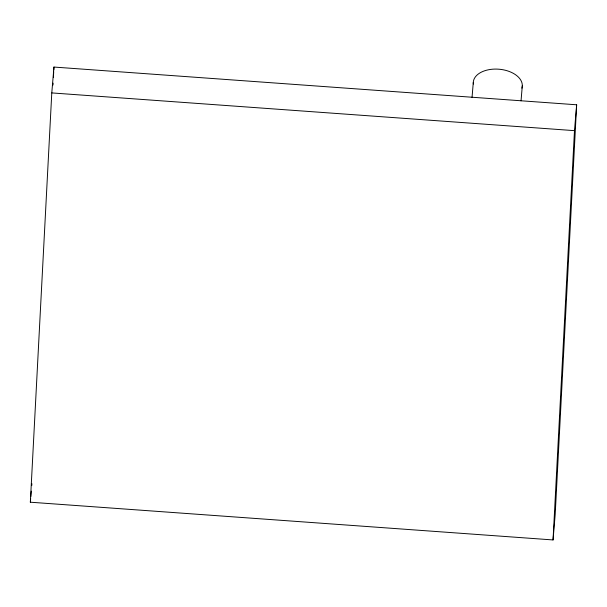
<?xml version="1.0" encoding="UTF-8"?>
<svg xmlns="http://www.w3.org/2000/svg" width="607" height="607" viewBox="0 0 607 607"><rect width="100%" height="100%" fill="white"/><g stroke="black" fill="none" stroke-linecap="round" stroke-linejoin="round"><path stroke-width="0.91" d="M30.35 502.209L51.785 92.917L53.955 67.058L576.65 104.791L555.215 514.083L553.045 539.942L30.35 502.209L30.661 498.522M53.014 85.018L53.113 83.129M53.408 77.453L53.704 71.785M53.803 69.888L53.955 67.058M553.045 539.942L574.48 130.649L576.65 104.791M30.813 496.67L31.283 491.131M31.746 485.585L31.898 483.741M472.034 97.446L473.293 82.453M521.041 100.838L522.301 85.845M51.785 92.917L574.48 130.649M473.354 84.032A24.568 14.993 4.8 0 1 499.106 69.221A24.568 14.993 4.8 0 1 521.891 88.174"/></g></svg>
